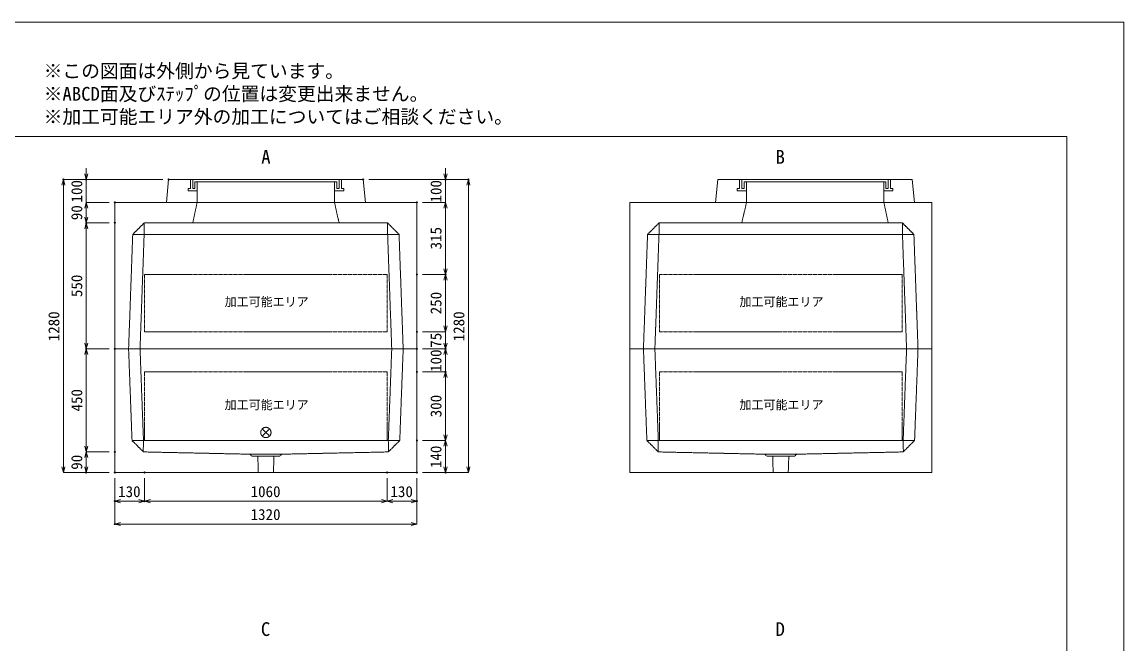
# Model space of a CAD drawing. Units: millimetres, scale not verified. Extents: x -3712 to 3712, y -2625 to 2625.
# Drawn here: x -1103 to 3712, y -91 to 2625 of the extents above; entities that cross this region are included whole.
import ezdxf
from ezdxf.enums import TextEntityAlignment as Align

# ---------------------------------------------------------------- set-up
doc = ezdxf.new("R2010")
doc.units = ezdxf.units.MM
doc.header["$LTSCALE"] = 10
doc.header["$PDMODE"] = 32
doc.header["$PDSIZE"] = 5
doc.linetypes.add('LONG_DASHED1', pattern=[7, 6, -1])
doc.linetypes.add('LONG_DOUBLE_CHAIN', pattern=[21.8, 18, -1, 0.6, -0.6, 0.6, -1])
for name, color, linetype, lineweight in [('0-0_D-TTL', 7, 'Continuous', 9), ('0-1_Defpoints', 7, 'Continuous', 9), ('0-3_D-TTL-TXT', 7, 'Continuous', 9), ('0-4_D-STR-TXT', 7, 'Continuous', 9), ('0-5_D-STR-DIM', 3, 'Continuous', 9), ('0-6_0', 7, 'Continuous', 9), ('0-7_D-STR', 7, 'LONG_DASHED1', 9), ('0-9_D-STR-STR4', 134, 'LONG_DASHED1', 9), ('0-A_D-STR-STR5', 1, 'LONG_DOUBLE_CHAIN', 9)]:
    doc.layers.add(name, color=color, linetype=linetype, lineweight=lineweight)
doc.styles.add('ＭＳ ゴシック', font='')
doc.styles.get('ＭＳ ゴシック').set_extended_font_data('MS Gothic')

# ---------------------------------------------------------------- blocks, each defined once
blk = doc.blocks.new('A$C4DE05FD1')
at = {"layer": '0-0_D-TTL', "color": 134}
for p, q in [((2000, 38000), (57400, 38000)), ((57400, 38000), (57400, 2000))]:
    blk.add_line(p, q, dxfattribs=at)
at = {"layer": '0-1_Defpoints', "color": 134}
for p, q in [((0, 42000), (59400, 42000)), ((59400, 42000), (59400, 0))]:
    blk.add_line(p, q, dxfattribs=at)
at = {"layer": '0-3_D-TTL-TXT', "style": 'ＭＳ ゴシック'}
for s, p in [('※この図面は外側から見ています。', (21630.46, 39907.83)), ('※ABCD面及びｽﾃｯﾌﾟの位置は変更出来ません。', (21630.46, 39107.83)), ('※加工可能エリア外の加工についてはご相談ください。', (21630.46, 38307.83))]:
    blk.add_text(s, height=481.1, dxfattribs=at).set_placement(p, align=Align.BOTTOM_LEFT)
blk = doc.blocks.new('_Open30')
at = {"layer": '0-6_0'}
blk.add_line((0, 0), (-10, 0), dxfattribs=at)
blk.add_lwpolyline([(-10, 2.679), (0, 0), (-10, -2.679)], dxfattribs=at)
blk = doc.blocks.new('A$C31CA379A')
at = {"layer": '0-4_D-STR-TXT', "style": 'ＭＳ ゴシック'}
for s, p in [('A', (-162.94, -1095.26)), ('B', (17819.31, -1095.26)), ('C', (-175.69, -17595.27)), ('D', (17819.31, -17595.27))]:
    blk.add_text(s, height=481.1, dxfattribs=at).set_placement(p, align=Align.BOTTOM_LEFT)
blk = doc.blocks.new('A$C019679C0')
at = {"layer": '0-7_D-STR', "linetype": 'Continuous'}
for p, q in [((-4350, 0), (-4250, 1000)), ((4250, 1000), (-4250, 1000)), ((4350, 0), (4250, 1000)), ((-4350, 0), (4350, 0))]:
    blk.add_line(p, q, dxfattribs=at)
at = {"layer": '0-7_D-STR'}
for p, q in [((-3000, 0), (-3000, 900)), ((3000, 900), (3000, 0))]:
    blk.add_line(p, q, dxfattribs=at)
at = {"layer": '0-9_D-STR-STR4'}
for points in [[(-3300, 1000), (-3300, 600), (-3400, 600), (-3400, 500), (-3000, 500)], [(-3000, 900), (-3100, 900), (-3100, 600), (-3200, 600), (-3200, 1000)], [(3300, 1000), (3300, 600), (3400, 600), (3400, 500), (3000, 500)], [(3100, 900), (3100, 600), (3200, 600), (3200, 1000)], [(-3000, 900), (3000, 900), (3100, 900)]]:
    blk.add_lwpolyline(points, dxfattribs=at)
blk = doc.blocks.new('A$C11247C4C')
at = {"layer": '0-7_D-STR', "linetype": 'Continuous'}
for p, q in [((-6600, 0), (6600, 0)), ((-6600, -5400), (-6600, 0)), ((6600, -5400), (6600, 0)), ((-6600, -5400), (6600, -5400))]:
    blk.add_line(p, q, dxfattribs=at)
at = {"layer": '0-7_D-STR'}
for p, q in [((-6000, 0), (-5850, -4000)), ((-5500, 0), (-5350, -4000)), ((5500, 0), (5350, -4000)), ((6000, 0), (5850, -4000)), ((-5350, -4500), (-5850, -4000)), ((5850, -4000), (-5850, -4000)), ((-5360.7, -4499.8), (-5350, -4000)), ((5350, -4500), (5850, -4000)), ((5360.7, -4499.8), (5350, -4000)), ((-5350, -4500), (-700, -4600)), ((-600, -4690), (-700, -4600)), ((700, -4600), (-700, -4600)), ((600, -4690), (-600, -4690)), ((-329.8, -5400), (-352.5, -4690)), ((329.8, -5400), (352.5, -4690)), ((600, -4690), (700, -4600)), ((5350, -4500), (700, -4600))]:
    blk.add_line(p, q, dxfattribs=at)
at = {"layer": '0-A_D-STR-STR5'}
for p, q in [((-5300, -1000), (-5300, -4000)), ((5300, -1000), (-5300, -1000)), ((5300, -1000), (5300, -4000)), ((5300, -4000), (-5300, -4000))]:
    blk.add_line(p, q, dxfattribs=at)
blk = doc.blocks.new('A$C43AE1563')
at = {"layer": '0-7_D-STR', "linetype": 'Continuous'}
for p, q in [((-6600, 6400), (-6600, 0)), ((-6600, 0), (6600, 0))]:
    blk.add_line(p, q, dxfattribs=at)
at = {"layer": '0-7_D-STR'}
for p, q in [((-1500, 6400), (-1700, 5500)), ((4500, 6400), (4700, 5500)), ((-5820, 5000), (-5320, 5500)), ((5320, 5500), (-5320, 5500)), ((-5320, 5000), (-5320, 5500)), ((5820, 5000), (5320, 5500)), ((5320, 5000), (5320, 5500)), ((-5820, 5000), (-6000, 0)), ((5820, 5000), (-5820, 5000)), ((-5320, 5000), (-5500, 0)), ((5320, 5000), (5500, 0)), ((5820, 5000), (6000, 0))]:
    blk.add_line(p, q, dxfattribs=at)
at = {"layer": '0-7_D-STR', "linetype": 'Continuous'}
blk.add_lwpolyline([(-6600, 6400), (6600, 6400), (6600, 0)], dxfattribs=at)
at = {"layer": '0-A_D-STR-STR5'}
for p, q in [((-5300, 3250), (-5300, 750)), ((5300, 3250), (-5300, 3250))]:
    blk.add_line(p, q, dxfattribs=at)
blk.add_lwpolyline([(5300, 3250), (5300, 750), (-5300, 750)], dxfattribs=at)
blk = doc.blocks.new('A$C07367F03')
at = {"layer": '0-7_D-STR', "linetype": 'Continuous'}
for p, q in [((-6600, 6400), (-6600, 0)), ((-6600, 0), (6600, 0))]:
    blk.add_line(p, q, dxfattribs=at)
at = {"layer": '0-7_D-STR'}
for p, q in [((-3000, 6400), (-3200, 5500)), ((3000, 6400), (3200, 5500)), ((-5820, 5000), (-5320, 5500)), ((5320, 5500), (-5320, 5500)), ((-5320, 5000), (-5320, 5500)), ((5820, 5000), (5320, 5500)), ((5320, 5000), (5320, 5500)), ((-5820, 5000), (-6000, 0)), ((5820, 5000), (-5820, 5000)), ((-5320, 5000), (-5500, 0)), ((5320, 5000), (5500, 0)), ((5820, 5000), (6000, 0))]:
    blk.add_line(p, q, dxfattribs=at)
at = {"layer": '0-7_D-STR', "linetype": 'Continuous'}
blk.add_lwpolyline([(-6600, 6400), (6600, 6400), (6600, 0)], dxfattribs=at)
at = {"layer": '0-A_D-STR-STR5'}
for p, q in [((-5300, 3250), (-5300, 750)), ((5300, 3250), (-5300, 3250))]:
    blk.add_line(p, q, dxfattribs=at)
blk.add_lwpolyline([(5300, 3250), (5300, 750), (-5300, 750)], dxfattribs=at)
blk = doc.blocks.new('A$C1C640AAB')
at = {"layer": '0-A_D-STR-STR5'}
for p, q in [((-159.1, -159.1), (159.1, 159.1)), ((-159.1, 159.1), (159.1, -159.1))]:
    blk.add_line(p, q, dxfattribs=at)
blk.add_circle((0, 0), 225, dxfattribs=at)
blk = doc.blocks.new('A$Cb6cc6955')
at = {"layer": '0-7_D-STR'}
blk.add_blockref('A$C11247C4C', (0, 0), dxfattribs=at)
at = {"layer": '0-A_D-STR-STR5'}
blk.add_blockref('A$C1C640AAB', (0, -3650), dxfattribs=at)

msp = doc.modelspace()

# ---------------------------------------------------------------- linework, layer by layer
at = {"layer": '0-1_Defpoints'}
for p in [(-922.5, 1937.5), (-822.5, 1937.5), (-462.5, 1937.5), (387.5, 1937.5), (747.5, 1937.5), (847.5, 1937.5), (-697.5, 1837.5), (622.5, 1837.5), (622.5, 1837.5), (-822.5, 1747.5), (-697.5, 1747.5), (622.5, 1522.5), (747.5, 1522.5), (622.5, 1272.5), (622.5, 1272.5), (-822.5, 1197.5), (-697.5, 1197.5), (-697.5, 1197.5), (622.5, 1197.5), (747.5, 1197.5), (622.5, 1097.5), (747.5, 1097.5), (622.5, 797.5), (-697.5, 747.5), (-697.5, 747.5), (-822.5, 657.5), (-697.5, 657.5), (-697.5, 657.5), (-697.5, 657.5), (-567.5, 657.5), (492.5, 657.5), (622.5, 657.5), (622.5, 657.5), (622.5, 657.5), (747.5, 657.5), (-697.5, 532.5), (-567.5, 532.5), (622.5, 532.5), (-697.5, 432.5)]:
    msp.add_point(p, dxfattribs=at)
at = {"layer": '0-5_D-STR-DIM'}
for p, q in [((-822.5, 1962.5), (-822.5, 1987.5)), ((747.5, 1962.5), (747.5, 1987.5)), ((-487.5, 1937.5), (-922.5, 1937.5)), ((-487.5, 1937.5), (-822.5, 1937.5)), ((-822.5, 1837.5), (-822.5, 1937.5)), ((412.5, 1937.5), (747.5, 1937.5)), ((412.5, 1937.5), (847.5, 1937.5)), ((747.5, 1837.5), (747.5, 1937.5)), ((-922.5, 682.5), (-922.5, 1912.5)), ((847.5, 682.5), (847.5, 1912.5)), ((-722.5, 1837.5), (-822.5, 1837.5)), ((-722.5, 1837.5), (-822.5, 1837.5)), ((647.5, 1837.5), (747.5, 1837.5)), ((647.5, 1837.5), (747.5, 1837.5)), ((-822.5, 1812.5), (-822.5, 1772.5)), ((-822.5, 1812.5), (-822.5, 1787.5)), ((747.5, 1812.5), (747.5, 1787.5)), ((747.5, 1812.5), (747.5, 1547.5)), ((-722.5, 1747.5), (-822.5, 1747.5)), ((-722.5, 1747.5), (-822.5, 1747.5)), ((-822.5, 1222.5), (-822.5, 1722.5)), ((647.5, 1522.5), (747.5, 1522.5)), ((647.5, 1522.5), (747.5, 1522.5)), ((747.5, 1297.5), (747.5, 1497.5)), ((747.5, 1297.5), (747.5, 1322.5)), ((647.5, 1272.5), (747.5, 1272.5)), ((647.5, 1272.5), (747.5, 1272.5)), ((747.5, 1272.5), (747.5, 1197.5)), ((747.5, 1222.5), (747.5, 1247.5)), ((-722.5, 1197.5), (-822.5, 1197.5)), ((-722.5, 1197.5), (-822.5, 1197.5)), ((-822.5, 772.5), (-822.5, 1172.5)), ((647.5, 1197.5), (747.5, 1197.5)), ((647.5, 1197.5), (747.5, 1197.5)), ((747.5, 1097.5), (747.5, 1197.5)), ((747.5, 1172.5), (747.5, 1147.5)), ((647.5, 1097.5), (747.5, 1097.5)), ((647.5, 1097.5), (747.5, 1097.5)), ((747.5, 1072.5), (747.5, 1047.5)), ((747.5, 822.5), (747.5, 1072.5)), ((647.5, 797.5), (747.5, 797.5)), ((647.5, 797.5), (747.5, 797.5)), ((747.5, 772.5), (747.5, 682.5)), ((-722.5, 747.5), (-822.5, 747.5)), ((-722.5, 747.5), (-822.5, 747.5)), ((-822.5, 722.5), (-822.5, 682.5)), ((-722.5, 657.5), (-922.5, 657.5)), ((-722.5, 657.5), (-822.5, 657.5)), ((-697.5, 632.5), (-697.5, 432.5)), ((-697.5, 632.5), (-697.5, 532.5)), ((-567.5, 632.5), (-567.5, 532.5)), ((-567.5, 632.5), (-567.5, 532.5)), ((492.5, 632.5), (492.5, 532.5)), ((492.5, 632.5), (492.5, 532.5)), ((622.5, 632.5), (622.5, 532.5)), ((622.5, 632.5), (622.5, 432.5)), ((647.5, 657.5), (747.5, 657.5)), ((647.5, 657.5), (847.5, 657.5)), ((-592.5, 532.5), (-672.5, 532.5)), ((467.5, 532.5), (-542.5, 532.5)), ((517.5, 532.5), (597.5, 532.5)), ((597.5, 432.5), (-672.5, 432.5))]:
    msp.add_line(p, q, dxfattribs=at)

# ---------------------------------------------------------------- block references
at = {"layer": '0-0_D-TTL', "xscale": 0.125, "yscale": 0.125}
msp.add_blockref('A$C4DE05FD1', (-3712.5, -2625), dxfattribs=at)
at = {"layer": '0-4_D-STR-TXT', "xscale": 0.125, "yscale": 0.125}
msp.add_blockref('A$C31CA379A', (-37.5, 2125), dxfattribs=at)
at = {"layer": '0-5_D-STR-DIM', "xscale": 2.5, "yscale": 2.5}
for p, rotation in [((-922.5, 1937.5), 90), ((-822.5, 1937.5), 270), ((747.5, 1937.5), 270), ((847.5, 1937.5), 90), ((-822.5, 1837.5), 90), ((-822.5, 1837.5), 90), ((747.5, 1837.5), 90), ((747.5, 1837.5), 90), ((-822.5, 1747.5), 270), ((-822.5, 1747.5), 90), ((747.5, 1522.5), 270), ((747.5, 1522.5), 90), ((747.5, 1272.5), 270), ((747.5, 1272.5), 270), ((-822.5, 1197.5), 270), ((747.5, 1197.5), 270), ((-822.5, 1197.5), 90), ((747.5, 1197.5), 90), ((747.5, 1097.5), 90), ((747.5, 1097.5), 90), ((747.5, 797.5), 270), ((-822.5, 747.5), 270), ((747.5, 797.5), 90), ((-822.5, 747.5), 90), ((-922.5, 657.5), 270), ((-822.5, 657.5), 270), ((747.5, 657.5), 270), ((847.5, 657.5), 270), ((-697.5, 532.5), 180), ((-567.5, 532.5), 180), ((492.5, 532.5), 180), ((-697.5, 432.5), 180)]:
    msp.add_blockref('_Open30', p, dxfattribs=dict(at, rotation=rotation))
for p in [(-567.5, 532.5), (492.5, 532.5), (622.5, 532.5), (622.5, 432.5)]:
    msp.add_blockref('_Open30', p, dxfattribs=at)
at = {"layer": '0-7_D-STR', "xscale": 0.1, "yscale": 0.1}
for name, p in [('A$C019679C0', (-37.5, 1837.5)), ('A$C019679C0', (2362.5, 1837.5)), ('A$C07367F03', (-37.5, 1197.5)), ('A$C43AE1563', (2212.5, 1197.5)), ('A$Cb6cc6955', (-37.5, 1197.5)), ('A$C11247C4C', (2212.5, 1197.5))]:
    msp.add_blockref(name, p, dxfattribs=at)

# ---------------------------------------------------------------- texts
at = {"layer": '0-5_D-STR-DIM', "style": 'ＭＳ ゴシック'}
for s, p in [('100', (-825.75, 1836.85)), ('100', (744.25, 1836.85)), ('90', (-825.75, 1759.63)), ('315', (744.25, 1631.78)), ('550', (-825.75, 1423.63)), ('250', (744.25, 1348.5)), ('1280', (-925.75, 1230.6)), ('1280', (844.25, 1230.6)), ('75', (744.25, 1202.4)), ('100', (744.25, 1096.85)), ('450', (-825.75, 924)), ('300', (744.25, 898.63)), ('140', (744.25, 676.85)), ('90', (-825.75, 669.63))]:
    msp.add_text(s, height=48.09, rotation=90, dxfattribs=at).set_placement(p, align=Align.BOTTOM_LEFT)
for s, p in [('130', (-683.15, 535.75)), ('1060', (-104.4, 535.75)), ('130', (506.85, 535.75)), ('1320', (-104.4, 435.75))]:
    msp.add_text(s, height=48.09, dxfattribs=at).set_placement(p, align=Align.BOTTOM_LEFT)
at = {"layer": '0-A_D-STR-STR5', "style": 'ＭＳ ゴシック'}
for p in [(-217.98, 1372.15), (2032.02, 1372.15), (-217.98, 922.15), (2032.02, 922.15)]:
    msp.add_text('加工可能エリア', height=38.49, dxfattribs=at).set_placement(p, align=Align.BOTTOM_LEFT)

doc.saveas('drawing.dxf')
